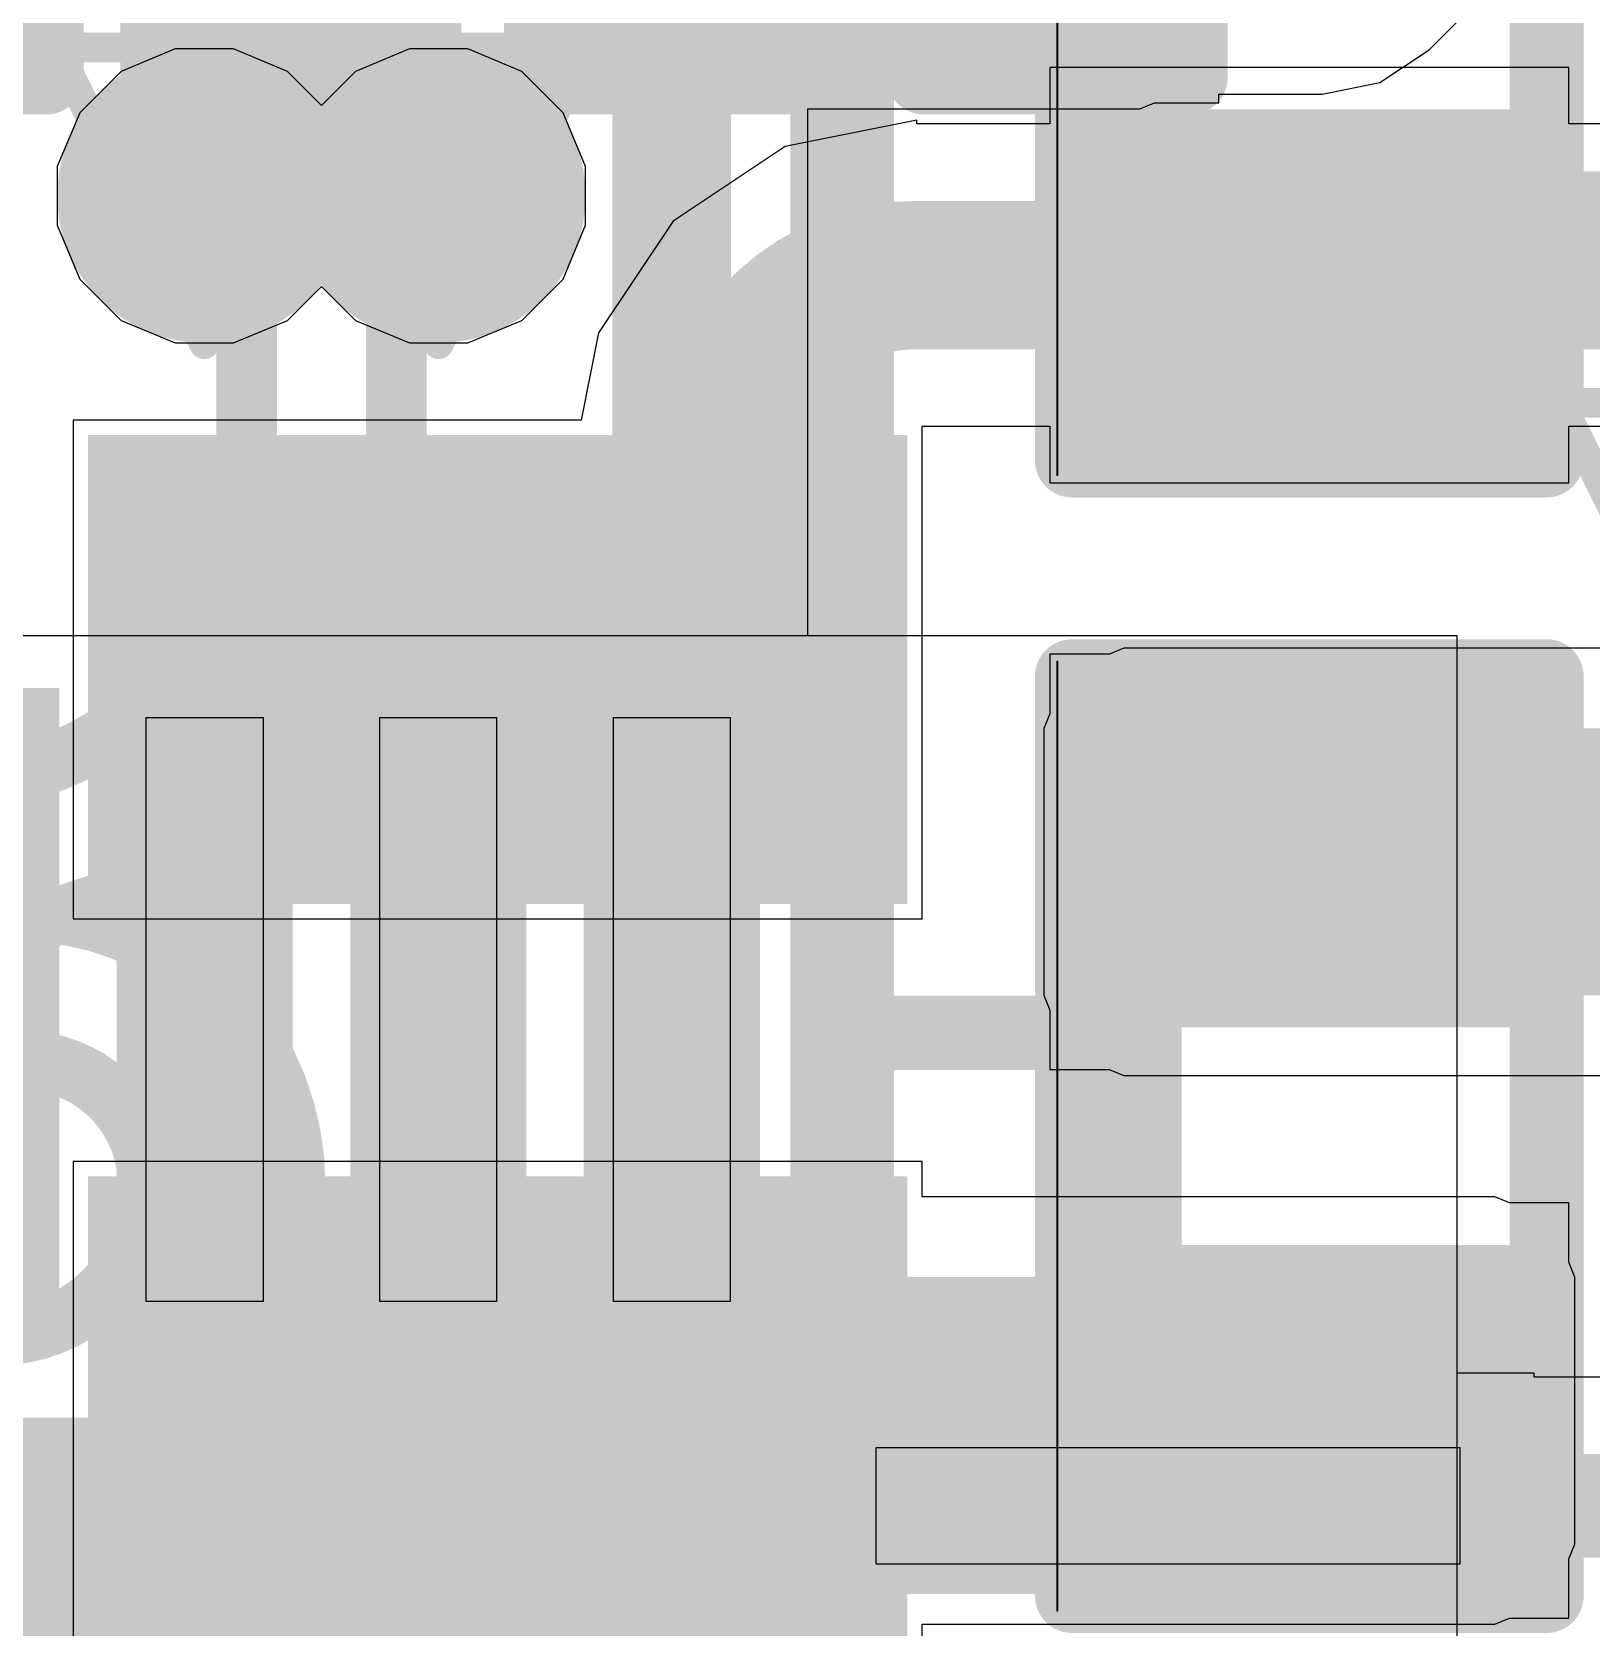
# Model space of a CAD drawing. Header units: inches. Extents: x -6 to 283, y -12 to 154.
# Drawn here: x 24.294 to 26.965, y -1.469 to 1.263 of the extents above; entities that cross this region are included whole.
import ezdxf

# ---------------------------------------------------------------- set-up
doc = ezdxf.new("R2010")
doc.units = ezdxf.units.IN
for name, color, linetype in [('Bottom Layer', 5, 'Continuous'), ('Bottom Overlay', 54, 'Continuous'), ('Bottom Paste', 16, 'Continuous'), ('Bottom Solder', 6, 'Continuous'), ('Drill Drawing', 1, 'Continuous'), ('GND-1', 16, 'Continuous'), ('GND-2', 90, 'Continuous'), ('GND-3', 216, 'Continuous'), ('GND-4', 54, 'Continuous'), ('PWR-1', 156, 'Continuous'), ('PWR-2', 130, 'Continuous'), ('Signal L1', 76, 'Continuous'), ('Signal L2', 6, 'Continuous'), ('Top Layer', 1, 'Continuous'), ('Top Overlay', 2, 'Continuous'), ('Top Paste', 8, 'Continuous'), ('Top Solder', 216, 'Continuous'), ('Via Holes', 16, 'Continuous')]:
    doc.layers.add(name, color=color, linetype=linetype)

# ---------------------------------------------------------------- blocks, each defined once
blk = doc.blocks.new('CAP_0201_2')
at = {"layer": 'Top Layer'}
for points in [[(-0.45, 0.15), (-0.15, 0.15), (-0.15, -0.15), (-0.45, -0.15)], [(0.15, 0.15), (0.45, 0.15), (0.45, -0.15), (0.15, -0.15)]]:
    blk.add_hatch(color=1, dxfattribs=at).paths.add_polyline_path(points)
at = {"layer": 'Top Paste'}
for points in [[(-0.45, 0.15), (-0.15, 0.15), (-0.15, -0.15), (-0.45, -0.15)], [(0.15, 0.15), (0.45, 0.15), (0.45, -0.15), (0.15, -0.15)]]:
    blk.add_hatch(color=8, dxfattribs=at).paths.add_polyline_path(points)
at = {"layer": 'Top Solder'}
for points in [[(-0.505, 0.205), (-0.095, 0.205), (-0.095, -0.205), (-0.505, -0.205)], [(0.095, 0.205), (0.505, 0.205), (0.505, -0.205), (0.095, -0.205)]]:
    blk.add_hatch(color=216, dxfattribs=at).paths.add_polyline_path(points)
at = {"layer": 'Top Overlay'}
for points in [[(-0.2032, 0.2286, 0.127, 0.127, 0), (-0.5334, 0.2286, 0.127, 0.127, 0)], [(-0.5334, -0.2286, 0.127, 0.127, 0), (-0.5334, 0.2286, 0.127, 0.127, 0)], [(0.5334, 0.2286, 0.127, 0.127, 0), (0.2032, 0.2286, 0.127, 0.127, 0)], [(0.5334, -0.2286, 0.127, 0.127, 0), (0.5334, 0.2286, 0.127, 0.127, 0)], [(-0.5334, -0.2286, 0.127, 0.127, 0), (-0.2032, -0.2286, 0.127, 0.127, 0)], [(0.2032, -0.2286, 0.127, 0.127, 0), (0.5334, -0.2286, 0.127, 0.127, 0)]]:
    blk.add_lwpolyline(points, format="xyseb", dxfattribs=at)
for points in [[(-0.5651, 0.2286, 0.0635, 0.0635, 1), (-0.5016, 0.2286, 0.0635, 0.0635, 1)], [(-0.5651, 0.2286, 0.0635, 0.0635, 1), (-0.5016, 0.2286, 0.0635, 0.0635, 1)], [(-0.2349, 0.2286, 0.0635, 0.0635, 1), (-0.1714, 0.2286, 0.0635, 0.0635, 1)], [(0.1715, 0.2286, 0.0635, 0.0635, 1), (0.235, 0.2286, 0.0635, 0.0635, 1)], [(0.5017, 0.2286, 0.0635, 0.0635, 1), (0.5652, 0.2286, 0.0635, 0.0635, 1)], [(0.5017, 0.2286, 0.0635, 0.0635, 1), (0.5652, 0.2286, 0.0635, 0.0635, 1)], [(-0.5651, -0.2286, 0.0635, 0.0635, 1), (-0.5016, -0.2286, 0.0635, 0.0635, 1)], [(-0.5651, -0.2286, 0.0635, 0.0635, 1), (-0.5016, -0.2286, 0.0635, 0.0635, 1)], [(-0.2349, -0.2286, 0.0635, 0.0635, 1), (-0.1714, -0.2286, 0.0635, 0.0635, 1)], [(0.1715, -0.2286, 0.0635, 0.0635, 1), (0.235, -0.2286, 0.0635, 0.0635, 1)], [(0.5017, -0.2286, 0.0635, 0.0635, 1), (0.5652, -0.2286, 0.0635, 0.0635, 1)], [(0.5017, -0.2286, 0.0635, 0.0635, 1), (0.5652, -0.2286, 0.0635, 0.0635, 1)]]:
    blk.add_lwpolyline(points, format="xyseb", close=True, dxfattribs=at)
blk = doc.blocks.new('ESOP_8_B_53')
at = {"layer": 'Bottom Layer'}
for points in [[(2.3085, 2.205), (3.5085, 2.205), (3.5085, 1.605), (2.3085, 1.605)], [(2.3085, 0.935), (3.5085, 0.935), (3.5085, 0.335), (2.3085, 0.335)]]:
    blk.add_hatch(color=5, dxfattribs=at).paths.add_polyline_path(points)
at = {"layer": 'Bottom Paste'}
for points in [[(2.3085, 2.205), (3.5085, 2.205), (3.5085, 1.605), (2.3085, 1.605)], [(2.3085, 0.935), (3.5085, 0.935), (3.5085, 0.335), (2.3085, 0.335)]]:
    blk.add_hatch(color=16, dxfattribs=at).paths.add_polyline_path(points)
at = {"layer": 'Bottom Solder'}
for points in [[(2.2069, 2.3066), (3.6101, 2.3066), (3.6101, 1.5034), (2.2069, 1.5034)], [(2.2069, 1.0366), (3.6101, 1.0366), (3.6101, 0.2334), (2.2069, 0.2334)]]:
    blk.add_hatch(color=6, dxfattribs=at).paths.add_polyline_path(points)
blk = doc.blocks.new('QFN_64_EP_7_5_7_5__55')
at = {"layer": 'Top Layer'}
for points in [[(-3.1, 3.3499), (-3.1, 4.3499), (-2.9, 4.3499), (-2.9, 3.3499)], [(-4.3499, 3.1), (-3.3499, 3.1), (-3.3499, 2.9), (-4.3499, 2.9)], [(-3.1, 3.1), (3.1, 3.1), (3.1, -3.1), (-3.1, -3.1)], [(-4.3499, 2.6999), (-3.3499, 2.6999), (-3.3499, 2.4999), (-4.3499, 2.4999)], [(-4.3499, 2.2999), (-3.3499, 2.2999), (-3.3499, 2.0999), (-4.3499, 2.0999)]]:
    blk.add_hatch(color=1, dxfattribs=at).paths.add_polyline_path(points)
at = {"layer": 'Top Solder'}
for points in [[(-3.1508, 3.2991), (-3.1508, 4.4007), (-2.8492, 4.4007), (-2.8492, 3.2991)], [(-4.4007, 3.1508), (-3.2991, 3.1508), (-3.2991, 2.8492), (-4.4007, 2.8492)], [(-3.1508, 3.1508), (3.1508, 3.1508), (3.1508, -3.1508), (-3.1508, -3.1508)], [(-4.4007, 2.7507), (-3.2991, 2.7507), (-3.2991, 2.4491), (-4.4007, 2.4491)], [(-4.4007, 2.3507), (-3.2991, 2.3507), (-3.2991, 2.0491), (-4.4007, 2.0491)], [(-4.4007, 1.9509), (-3.2991, 1.9509), (-3.2991, 1.6493), (-4.4007, 1.6493)]]:
    blk.add_hatch(color=216, dxfattribs=at).paths.add_polyline_path(points)
at = {"layer": 'Top Overlay'}
for points in [[(-3.302, 3.81, 0.127, 0.127, 0), (-3.81, 3.81, 0.127, 0.127, 0)], [(-3.81, 3.302, 0.127, 0.127, 0), (-3.81, 3.81, 0.127, 0.127, 0)], [(-4.4693, 3.0104, 0.127, 0.127, 0), (-4.5455, 3.0866, 0.127, 0.127, 0)], [(-4.5455, 2.9342, 0.127, 0.127, 0), (-4.5455, 3.0866, 0.127, 0.127, 0)], [(-4.5455, 2.9342, 0.127, 0.127, 0), (-4.4693, 3.0104, 0.127, 0.127, 0)]]:
    blk.add_lwpolyline(points, format="xyseb", dxfattribs=at)
for points in [[(-3.8418, 3.81, 0.0635, 0.0635, 1), (-3.7782, 3.81, 0.0635, 0.0635, 1)], [(-3.8418, 3.81, 0.0635, 0.0635, 1), (-3.7782, 3.81, 0.0635, 0.0635, 1)], [(-3.3338, 3.81, 0.0635, 0.0635, 1), (-3.2703, 3.81, 0.0635, 0.0635, 1)], [(-3.8418, 3.302, 0.0635, 0.0635, 1), (-3.7782, 3.302, 0.0635, 0.0635, 1)], [(-4.5773, 3.0866, 0.0635, 0.0635, 1), (-4.5138, 3.0866, 0.0635, 0.0635, 1)], [(-4.5773, 3.0866, 0.0635, 0.0635, 1), (-4.5138, 3.0866, 0.0635, 0.0635, 1)], [(-4.5011, 3.0104, 0.0635, 0.0635, 1), (-4.4376, 3.0104, 0.0635, 0.0635, 1)], [(-4.5011, 3.0104, 0.0635, 0.0635, 1), (-4.4376, 3.0104, 0.0635, 0.0635, 1)], [(-4.5773, 2.9342, 0.0635, 0.0635, 1), (-4.5138, 2.9342, 0.0635, 0.0635, 1)], [(-4.5773, 2.9342, 0.0635, 0.0635, 1), (-4.5138, 2.9342, 0.0635, 0.0635, 1)]]:
    blk.add_lwpolyline(points, format="xyseb", close=True, dxfattribs=at)
at = {"layer": 'Top Paste'}
for p, q in [((-3.1, 3.3499), (-3.1, 4.3499)), ((-3.1, 4.3499), (-2.9, 4.3499)), ((-2.9, 4.3499), (-2.9, 3.3499)), ((-2.9, 3.3499), (-3.1, 3.3499)), ((-4.3499, 2.9), (-4.3499, 3.1)), ((-4.3499, 3.1), (-3.3499, 3.1)), ((-3.3499, 3.1), (-3.3499, 2.9)), ((-3.3499, 2.9), (-4.3499, 2.9)), ((-4.3499, 2.4999), (-4.3499, 2.6999)), ((-4.3499, 2.6999), (-3.3499, 2.6999)), ((-3.3499, 2.6999), (-3.3499, 2.4999)), ((-3.3499, 2.4999), (-4.3499, 2.4999)), ((-4.3499, 2.0999), (-4.3499, 2.2999)), ((-4.3499, 2.2999), (-3.3499, 2.2999)), ((-3.3499, 2.2999), (-3.3499, 2.0999)), ((-3.3499, 2.0999), (-4.3499, 2.0999))]:
    blk.add_line(p, q, dxfattribs=at)
blk = doc.blocks.new('R___0402_B_150')
at = {"layer": 'Bottom Layer'}
for points in [[(-0.2413, 0.3175), (-0.2413, -0.3175), (-0.6985, -0.3175), (-0.6985, 0.3175)], [(0.6985, 0.3175), (0.6985, -0.3175), (0.2413, -0.3175), (0.2413, 0.3175)]]:
    blk.add_hatch(color=5, dxfattribs=at).paths.add_polyline_path(points)
at = {"layer": 'Bottom Paste'}
for points in [[(-0.2413, 0.3175), (-0.2413, -0.3175), (-0.6985, -0.3175), (-0.6985, 0.3175)], [(0.6985, 0.3175), (0.6985, -0.3175), (0.2413, -0.3175), (0.2413, 0.3175)]]:
    blk.add_hatch(color=16, dxfattribs=at).paths.add_polyline_path(points)
at = {"layer": 'Bottom Solder'}
for points in [[(-0.1863, 0.3725), (-0.1863, -0.3725), (-0.7535, -0.3725), (-0.7535, 0.3725)], [(0.7535, 0.3725), (0.7535, -0.3725), (0.1863, -0.3725), (0.1863, 0.3725)]]:
    blk.add_hatch(color=6, dxfattribs=at).paths.add_polyline_path(points)
at = {"layer": 'Bottom Overlay'}
for points in [[(-0.7874, 0.4064, 0.127, 0.127, 0), (-0.7874, -0.4064, 0.127, 0.127, 0)], [(-0.7874, 0.4064, 0.127, 0.127, 0), (0.7874, 0.4064, 0.127, 0.127, 0)], [(0.7874, 0.4064, 0.127, 0.127, 0), (0.7874, -0.4064, 0.127, 0.127, 0)], [(-0.8128, 0.4318, 0.00323, 0.00323, 0), (0.8128, 0.4318, 0.00323, 0.00323, 0)], [(-0.7874, -0.4064, 0.127, 0.127, 0), (0.7874, -0.4064, 0.127, 0.127, 0)]]:
    blk.add_lwpolyline(points, format="xyseb", dxfattribs=at)
for points in [[(-0.8191, 0.4064, 0.0635, 0.0635, 1), (-0.7556, 0.4064, 0.0635, 0.0635, 1)], [(-0.8191, 0.4064, 0.0635, 0.0635, 1), (-0.7556, 0.4064, 0.0635, 0.0635, 1)], [(0.7556, 0.4064, 0.0635, 0.0635, 1), (0.8191, 0.4064, 0.0635, 0.0635, 1)], [(0.7556, 0.4064, 0.0635, 0.0635, 1), (0.8191, 0.4064, 0.0635, 0.0635, 1)], [(-0.8136, 0.4318, 0.00161, 0.00161, 1), (-0.812, 0.4318, 0.00161, 0.00161, 1)], [(0.812, 0.4318, 0.00161, 0.00161, 1), (0.8136, 0.4318, 0.00161, 0.00161, 1)], [(-0.8191, -0.4064, 0.0635, 0.0635, 1), (-0.7556, -0.4064, 0.0635, 0.0635, 1)], [(-0.8191, -0.4064, 0.0635, 0.0635, 1), (-0.7556, -0.4064, 0.0635, 0.0635, 1)], [(0.7556, -0.4064, 0.0635, 0.0635, 1), (0.8191, -0.4064, 0.0635, 0.0635, 1)], [(0.7556, -0.4064, 0.0635, 0.0635, 1), (0.8191, -0.4064, 0.0635, 0.0635, 1)]]:
    blk.add_lwpolyline(points, format="xyseb", close=True, dxfattribs=at)
blk = doc.blocks.new('R___0402_B_172')
at = {"layer": 'Bottom Layer'}
for points in [[(-0.2413, 0.3175), (-0.2413, -0.3175), (-0.6985, -0.3175), (-0.6985, 0.3175)], [(0.6985, 0.3175), (0.6985, -0.3175), (0.2413, -0.3175), (0.2413, 0.3175)]]:
    blk.add_hatch(color=5, dxfattribs=at).paths.add_polyline_path(points)
at = {"layer": 'Bottom Paste'}
for points in [[(-0.2413, 0.3175), (-0.2413, -0.3175), (-0.6985, -0.3175), (-0.6985, 0.3175)], [(0.6985, 0.3175), (0.6985, -0.3175), (0.2413, -0.3175), (0.2413, 0.3175)]]:
    blk.add_hatch(color=16, dxfattribs=at).paths.add_polyline_path(points)
at = {"layer": 'Bottom Solder'}
for points in [[(-0.1863, 0.3725), (-0.1863, -0.3725), (-0.7535, -0.3725), (-0.7535, 0.3725)], [(0.7535, 0.3725), (0.7535, -0.3725), (0.1863, -0.3725), (0.1863, 0.3725)]]:
    blk.add_hatch(color=6, dxfattribs=at).paths.add_polyline_path(points)
at = {"layer": 'Bottom Overlay'}
for points in [[(0.7874, 0.4064, 0.127, 0.127, 0), (-0.7874, 0.4064, 0.127, 0.127, 0)], [(-0.7874, 0.4064, 0.127, 0.127, 0), (-0.7874, -0.4064, 0.127, 0.127, 0)], [(0.7874, 0.4064, 0.127, 0.127, 0), (0.7874, -0.4064, 0.127, 0.127, 0)], [(-0.8128, 0.4318, 0.00323, 0.00323, 0), (0.8128, 0.4318, 0.00323, 0.00323, 0)], [(-0.7874, -0.4064, 0.127, 0.127, 0), (0.7874, -0.4064, 0.127, 0.127, 0)]]:
    blk.add_lwpolyline(points, format="xyseb", dxfattribs=at)
for points in [[(-0.8191, 0.4064, 0.0635, 0.0635, 1), (-0.7556, 0.4064, 0.0635, 0.0635, 1)], [(-0.8191, 0.4064, 0.0635, 0.0635, 1), (-0.7556, 0.4064, 0.0635, 0.0635, 1)], [(0.7557, 0.4064, 0.0635, 0.0635, 1), (0.8192, 0.4064, 0.0635, 0.0635, 1)], [(0.7557, 0.4064, 0.0635, 0.0635, 1), (0.8192, 0.4064, 0.0635, 0.0635, 1)], [(-0.8136, 0.4318, 0.00161, 0.00161, 1), (-0.812, 0.4318, 0.00161, 0.00161, 1)], [(0.812, 0.4318, 0.00161, 0.00161, 1), (0.8136, 0.4318, 0.00161, 0.00161, 1)], [(-0.8191, -0.4064, 0.0635, 0.0635, 1), (-0.7556, -0.4064, 0.0635, 0.0635, 1)], [(-0.8191, -0.4064, 0.0635, 0.0635, 1), (-0.7556, -0.4064, 0.0635, 0.0635, 1)], [(0.7557, -0.4064, 0.0635, 0.0635, 1), (0.8192, -0.4064, 0.0635, 0.0635, 1)], [(0.7557, -0.4064, 0.0635, 0.0635, 1), (0.8192, -0.4064, 0.0635, 0.0635, 1)]]:
    blk.add_lwpolyline(points, format="xyseb", close=True, dxfattribs=at)
blk = doc.blocks.new('CAP_0201_221')
at = {"layer": 'Top Layer'}
for points in [[(-0.45, 0.15), (-0.15, 0.15), (-0.15, -0.15), (-0.45, -0.15)], [(0.15, 0.15), (0.45, 0.15), (0.45, -0.15), (0.15, -0.15)]]:
    blk.add_hatch(color=1, dxfattribs=at).paths.add_polyline_path(points)
at = {"layer": 'Top Paste'}
for points in [[(-0.45, 0.15), (-0.15, 0.15), (-0.15, -0.15), (-0.45, -0.15)], [(0.15, 0.15), (0.45, 0.15), (0.45, -0.15), (0.15, -0.15)]]:
    blk.add_hatch(color=8, dxfattribs=at).paths.add_polyline_path(points)
at = {"layer": 'Top Solder'}
for points in [[(-0.505, 0.205), (-0.095, 0.205), (-0.095, -0.205), (-0.505, -0.205)], [(0.095, 0.205), (0.505, 0.205), (0.505, -0.205), (0.095, -0.205)]]:
    blk.add_hatch(color=216, dxfattribs=at).paths.add_polyline_path(points)
at = {"layer": 'Top Overlay'}
for points in [[(-0.2032, 0.2286, 0.127, 0.127, 0), (-0.5334, 0.2286, 0.127, 0.127, 0)], [(-0.5334, -0.2286, 0.127, 0.127, 0), (-0.5334, 0.2286, 0.127, 0.127, 0)], [(0.5334, 0.2286, 0.127, 0.127, 0), (0.2032, 0.2286, 0.127, 0.127, 0)], [(0.5334, -0.2286, 0.127, 0.127, 0), (0.5334, 0.2286, 0.127, 0.127, 0)], [(-0.2032, -0.2286, 0.127, 0.127, 0), (-0.5334, -0.2286, 0.127, 0.127, 0)], [(0.5334, -0.2286, 0.127, 0.127, 0), (0.2032, -0.2286, 0.127, 0.127, 0)]]:
    blk.add_lwpolyline(points, format="xyseb", dxfattribs=at)
for points in [[(-0.5651, 0.2286, 0.0635, 0.0635, 1), (-0.5016, 0.2286, 0.0635, 0.0635, 1)], [(-0.5651, 0.2286, 0.0635, 0.0635, 1), (-0.5016, 0.2286, 0.0635, 0.0635, 1)], [(-0.2349, 0.2286, 0.0635, 0.0635, 1), (-0.1714, 0.2286, 0.0635, 0.0635, 1)], [(0.1715, 0.2286, 0.0635, 0.0635, 1), (0.235, 0.2286, 0.0635, 0.0635, 1)], [(0.5017, 0.2286, 0.0635, 0.0635, 1), (0.5652, 0.2286, 0.0635, 0.0635, 1)], [(0.5017, 0.2286, 0.0635, 0.0635, 1), (0.5652, 0.2286, 0.0635, 0.0635, 1)], [(-0.5651, -0.2286, 0.0635, 0.0635, 1), (-0.5016, -0.2286, 0.0635, 0.0635, 1)], [(-0.5651, -0.2286, 0.0635, 0.0635, 1), (-0.5016, -0.2286, 0.0635, 0.0635, 1)], [(-0.2349, -0.2286, 0.0635, 0.0635, 1), (-0.1714, -0.2286, 0.0635, 0.0635, 1)], [(0.1715, -0.2286, 0.0635, 0.0635, 1), (0.235, -0.2286, 0.0635, 0.0635, 1)], [(0.5017, -0.2286, 0.0635, 0.0635, 1), (0.5652, -0.2286, 0.0635, 0.0635, 1)], [(0.5017, -0.2286, 0.0635, 0.0635, 1), (0.5652, -0.2286, 0.0635, 0.0635, 1)]]:
    blk.add_lwpolyline(points, format="xyseb", close=True, dxfattribs=at)
blk = doc.blocks.new('CAP_0201_225')
at = {"layer": 'Top Layer'}
for points in [[(-0.45, 0.15), (-0.15, 0.15), (-0.15, -0.15), (-0.45, -0.15)], [(0.15, 0.15), (0.45, 0.15), (0.45, -0.15), (0.15, -0.15)]]:
    blk.add_hatch(color=1, dxfattribs=at).paths.add_polyline_path(points)
at = {"layer": 'Top Paste'}
for points in [[(-0.45, 0.15), (-0.15, 0.15), (-0.15, -0.15), (-0.45, -0.15)], [(0.15, 0.15), (0.45, 0.15), (0.45, -0.15), (0.15, -0.15)]]:
    blk.add_hatch(color=8, dxfattribs=at).paths.add_polyline_path(points)
at = {"layer": 'Top Solder'}
for points in [[(-0.505, 0.205), (-0.095, 0.205), (-0.095, -0.205), (-0.505, -0.205)], [(0.095, 0.205), (0.505, 0.205), (0.505, -0.205), (0.095, -0.205)]]:
    blk.add_hatch(color=216, dxfattribs=at).paths.add_polyline_path(points)
at = {"layer": 'Top Overlay'}
for points in [[(-0.5334, -0.2286, 0.127, 0.127, 0), (-0.5334, 0.2286, 0.127, 0.127, 0)], [(-0.2032, 0.2286, 0.127, 0.127, 0), (-0.5334, 0.2286, 0.127, 0.127, 0)], [(0.5334, 0.2286, 0.127, 0.127, 0), (0.2032, 0.2286, 0.127, 0.127, 0)], [(0.5334, -0.2286, 0.127, 0.127, 0), (0.5334, 0.2286, 0.127, 0.127, 0)], [(-0.2032, -0.2286, 0.127, 0.127, 0), (-0.5334, -0.2286, 0.127, 0.127, 0)], [(0.5334, -0.2286, 0.127, 0.127, 0), (0.2032, -0.2286, 0.127, 0.127, 0)]]:
    blk.add_lwpolyline(points, format="xyseb", dxfattribs=at)
for points in [[(-0.5651, 0.2286, 0.0635, 0.0635, 1), (-0.5016, 0.2286, 0.0635, 0.0635, 1)], [(-0.5651, 0.2286, 0.0635, 0.0635, 1), (-0.5016, 0.2286, 0.0635, 0.0635, 1)], [(-0.2349, 0.2286, 0.0635, 0.0635, 1), (-0.1714, 0.2286, 0.0635, 0.0635, 1)], [(0.1714, 0.2286, 0.0635, 0.0635, 1), (0.2349, 0.2286, 0.0635, 0.0635, 1)], [(0.5016, 0.2286, 0.0635, 0.0635, 1), (0.5651, 0.2286, 0.0635, 0.0635, 1)], [(0.5016, 0.2286, 0.0635, 0.0635, 1), (0.5651, 0.2286, 0.0635, 0.0635, 1)], [(-0.5651, -0.2286, 0.0635, 0.0635, 1), (-0.5016, -0.2286, 0.0635, 0.0635, 1)], [(-0.5651, -0.2286, 0.0635, 0.0635, 1), (-0.5016, -0.2286, 0.0635, 0.0635, 1)], [(-0.2349, -0.2286, 0.0635, 0.0635, 1), (-0.1714, -0.2286, 0.0635, 0.0635, 1)], [(0.1714, -0.2286, 0.0635, 0.0635, 1), (0.2349, -0.2286, 0.0635, 0.0635, 1)], [(0.5016, -0.2286, 0.0635, 0.0635, 1), (0.5651, -0.2286, 0.0635, 0.0635, 1)], [(0.5016, -0.2286, 0.0635, 0.0635, 1), (0.5651, -0.2286, 0.0635, 0.0635, 1)]]:
    blk.add_lwpolyline(points, format="xyseb", close=True, dxfattribs=at)
blk = doc.blocks.new('CAP_0201_235')
at = {"layer": 'Top Layer'}
for points in [[(-0.45, 0.15), (-0.15, 0.15), (-0.15, -0.15), (-0.45, -0.15)], [(0.15, 0.15), (0.45, 0.15), (0.45, -0.15), (0.15, -0.15)]]:
    blk.add_hatch(color=1, dxfattribs=at).paths.add_polyline_path(points)
at = {"layer": 'Top Paste'}
for points in [[(-0.45, 0.15), (-0.15, 0.15), (-0.15, -0.15), (-0.45, -0.15)], [(0.15, 0.15), (0.45, 0.15), (0.45, -0.15), (0.15, -0.15)]]:
    blk.add_hatch(color=8, dxfattribs=at).paths.add_polyline_path(points)
at = {"layer": 'Top Solder'}
for points in [[(-0.505, 0.205), (-0.095, 0.205), (-0.095, -0.205), (-0.505, -0.205)], [(0.095, 0.205), (0.505, 0.205), (0.505, -0.205), (0.095, -0.205)]]:
    blk.add_hatch(color=216, dxfattribs=at).paths.add_polyline_path(points)
at = {"layer": 'Top Overlay'}
for points in [[(-0.5334, -0.2286, 0.127, 0.127, 0), (-0.5334, 0.2286, 0.127, 0.127, 0)], [(-0.2032, 0.2286, 0.127, 0.127, 0), (-0.5334, 0.2286, 0.127, 0.127, 0)], [(0.5334, 0.2286, 0.127, 0.127, 0), (0.2032, 0.2286, 0.127, 0.127, 0)], [(0.5334, -0.2286, 0.127, 0.127, 0), (0.5334, 0.2286, 0.127, 0.127, 0)], [(-0.2032, -0.2286, 0.127, 0.127, 0), (-0.5334, -0.2286, 0.127, 0.127, 0)], [(0.5334, -0.2286, 0.127, 0.127, 0), (0.2032, -0.2286, 0.127, 0.127, 0)]]:
    blk.add_lwpolyline(points, format="xyseb", dxfattribs=at)
for points in [[(-0.5651, 0.2286, 0.0635, 0.0635, 1), (-0.5016, 0.2286, 0.0635, 0.0635, 1)], [(-0.5651, 0.2286, 0.0635, 0.0635, 1), (-0.5016, 0.2286, 0.0635, 0.0635, 1)], [(-0.2349, 0.2286, 0.0635, 0.0635, 1), (-0.1714, 0.2286, 0.0635, 0.0635, 1)], [(0.1714, 0.2286, 0.0635, 0.0635, 1), (0.2349, 0.2286, 0.0635, 0.0635, 1)], [(0.5016, 0.2286, 0.0635, 0.0635, 1), (0.5651, 0.2286, 0.0635, 0.0635, 1)], [(0.5016, 0.2286, 0.0635, 0.0635, 1), (0.5651, 0.2286, 0.0635, 0.0635, 1)], [(-0.5651, -0.2286, 0.0635, 0.0635, 1), (-0.5016, -0.2286, 0.0635, 0.0635, 1)], [(-0.5651, -0.2286, 0.0635, 0.0635, 1), (-0.5016, -0.2286, 0.0635, 0.0635, 1)], [(-0.2349, -0.2286, 0.0635, 0.0635, 1), (-0.1714, -0.2286, 0.0635, 0.0635, 1)], [(0.1714, -0.2286, 0.0635, 0.0635, 1), (0.2349, -0.2286, 0.0635, 0.0635, 1)], [(0.5016, -0.2286, 0.0635, 0.0635, 1), (0.5651, -0.2286, 0.0635, 0.0635, 1)], [(0.5016, -0.2286, 0.0635, 0.0635, 1), (0.5651, -0.2286, 0.0635, 0.0635, 1)]]:
    blk.add_lwpolyline(points, format="xyseb", close=True, dxfattribs=at)

msp = doc.modelspace()

# ---------------------------------------------------------------- hatches: boundary and pattern name
at = {"layer": 'Bottom Layer'}
h = msp.add_hatch(color=5, dxfattribs=at)
edge = h.paths.add_edge_path()
edge.add_arc((24.5892, 0.9817), 0.15, 0, 360)
h = msp.add_hatch(color=5, dxfattribs=at)
edge = h.paths.add_edge_path()
edge.add_arc((24.9908, 0.9817), 0.15, 0, 360)
for points in [[(26.1646, -0.3872), (27.8663, -0.3872), (27.8663, 0.0697), (26.1646, 0.0697)], [(25.0917, -1.327), (26.7996, -1.327), (26.7996, -0.8698), (25.0917, -0.8698)]]:
    msp.add_hatch(color=5, dxfattribs=at).paths.add_polyline_path(points)
at = {"layer": 'Bottom Solder'}
h = msp.add_hatch(color=6, dxfattribs=at)
edge = h.paths.add_edge_path()
edge.add_arc((24.5892, 0.9817), 0.2516, 0, 360)
h = msp.add_hatch(color=6, dxfattribs=at)
edge = h.paths.add_edge_path()
edge.add_arc((24.9908, 0.9817), 0.2516, 0, 360)
at = {"layer": 'GND-1'}
h = msp.add_hatch(color=16, dxfattribs=at)
edge = h.paths.add_edge_path()
edge.add_arc((24.5892, 0.9817), 0.15, 0, 360)
h = msp.add_hatch(color=16, dxfattribs=at)
edge = h.paths.add_edge_path()
edge.add_arc((24.9908, 0.9817), 0.15, 0, 360)
at = {"layer": 'GND-2'}
h = msp.add_hatch(color=90, dxfattribs=at)
edge = h.paths.add_edge_path()
edge.add_arc((24.5892, 0.9817), 0.15, 0, 360)
h = msp.add_hatch(color=90, dxfattribs=at)
edge = h.paths.add_edge_path()
edge.add_arc((24.9908, 0.9817), 0.15, 0, 360)
at = {"layer": 'GND-3'}
h = msp.add_hatch(color=216, dxfattribs=at)
edge = h.paths.add_edge_path()
edge.add_arc((24.5892, 0.9817), 0.15, 0, 360)
h = msp.add_hatch(color=216, dxfattribs=at)
edge = h.paths.add_edge_path()
edge.add_arc((24.9908, 0.9817), 0.15, 0, 360)
at = {"layer": 'GND-4'}
h = msp.add_hatch(color=54, dxfattribs=at)
edge = h.paths.add_edge_path()
edge.add_arc((24.5892, 0.9817), 0.15, 0, 360)
h = msp.add_hatch(color=54, dxfattribs=at)
edge = h.paths.add_edge_path()
edge.add_arc((24.9908, 0.9817), 0.15, 0, 360)
at = {"layer": 'PWR-1'}
h = msp.add_hatch(color=156, dxfattribs=at)
edge = h.paths.add_edge_path()
edge.add_arc((24.5892, 0.9817), 0.15, 0, 360)
h = msp.add_hatch(color=156, dxfattribs=at)
edge = h.paths.add_edge_path()
edge.add_arc((24.9908, 0.9817), 0.15, 0, 360)
at = {"layer": 'PWR-2'}
h = msp.add_hatch(color=130, dxfattribs=at)
edge = h.paths.add_edge_path()
edge.add_arc((24.5892, 0.9817), 0.15, 0, 360)
h = msp.add_hatch(color=130, dxfattribs=at)
edge = h.paths.add_edge_path()
edge.add_arc((24.9908, 0.9817), 0.15, 0, 360)
at = {"layer": 'Signal L1'}
h = msp.add_hatch(color=76, dxfattribs=at)
edge = h.paths.add_edge_path()
edge.add_arc((24.5892, 0.9817), 0.15, 0, 360)
h = msp.add_hatch(color=76, dxfattribs=at)
edge = h.paths.add_edge_path()
edge.add_arc((24.9908, 0.9817), 0.15, 0, 360)
at = {"layer": 'Signal L2'}
h = msp.add_hatch(color=6, dxfattribs=at)
edge = h.paths.add_edge_path()
edge.add_arc((24.5892, 0.9817), 0.15, 0, 360)
h = msp.add_hatch(color=6, dxfattribs=at)
edge = h.paths.add_edge_path()
edge.add_arc((24.9908, 0.9817), 0.15, 0, 360)
at = {"layer": 'Top Layer'}
h = msp.add_hatch(color=1, dxfattribs=at)
edge = h.paths.add_edge_path()
edge.add_arc((24.5892, 0.9817), 0.15, 0, 360)
h = msp.add_hatch(color=1, dxfattribs=at)
edge = h.paths.add_edge_path()
edge.add_arc((24.9908, 0.9817), 0.15, 0, 360)
for points in [[(24.7121, -0.9117), (24.7121, 0.0883), (24.49, 0.0883), (24.49, -0.9117)], [(24.868, 0.0883), (24.868, -0.9117), (25.0901, -0.9117), (25.0901, 0.0883)]]:
    msp.add_hatch(color=1, dxfattribs=at).paths.add_polyline_path(points)
at = {"layer": 'Top Solder'}
h = msp.add_hatch(color=216, dxfattribs=at)
edge = h.paths.add_edge_path()
edge.add_arc((24.5892, 0.9817), 0.2516, 0, 360)
h = msp.add_hatch(color=216, dxfattribs=at)
edge = h.paths.add_edge_path()
edge.add_arc((24.9908, 0.9817), 0.2516, 0, 360)
at = {"layer": 'Via Holes'}
h = msp.add_hatch(color=7, dxfattribs=at)
edge = h.paths.add_edge_path()
edge.add_arc((24.5892, 0.9817), 0.075, 0, 360)
h = msp.add_hatch(color=7, dxfattribs=at)
edge = h.paths.add_edge_path()
edge.add_arc((24.9908, 0.9817), 0.075, 0, 360)

# ---------------------------------------------------------------- linework, layer by layer
at = {"layer": 'Bottom Layer'}
for p, q in [((24.5392, 1.2333), (24.4467, 1.195)), ((24.6393, 1.2333), (24.5392, 1.2333)), ((24.7317, 1.195), (24.6393, 1.2333)), ((24.9408, 1.2333), (24.8483, 1.195)), ((25.0409, 1.2333), (24.9408, 1.2333)), ((25.1333, 1.195), (25.0409, 1.2333)), ((24.4467, 1.195), (24.3759, 1.1242)), ((24.79, 1.1367), (24.7317, 1.195)), ((24.8483, 1.195), (24.79, 1.1367)), ((25.2041, 1.1242), (25.1333, 1.195)), ((26.9266, 1.2018), (26.0376, 1.2018)), ((26.0376, 1.2018), (26.0376, 1.1052)), ((26.9266, 1.1052), (26.9266, 1.2018)), ((24.3759, 1.1242), (24.3376, 1.0318)), ((25.2424, 1.0318), (25.2041, 1.1242)), ((25.81, 1.1115), (25.5842, 1.0666)), ((25.81, 1.1052), (25.81, 1.1115)), ((26.0376, 1.1052), (25.81, 1.1052)), ((27.1043, 1.1052), (26.9266, 1.1052)), ((25.5842, 1.0666), (25.3927, 0.9387)), ((24.3376, 1.0318), (24.3376, 0.9317)), ((25.2424, 0.9317), (25.2424, 1.0318)), ((24.3376, 0.9317), (24.3759, 0.8392)), ((25.2041, 0.8392), (25.2424, 0.9317)), ((25.3927, 0.9387), (25.2648, 0.7472)), ((24.3759, 0.8392), (24.4467, 0.7684)), ((24.7317, 0.7684), (24.79, 0.8267)), ((24.79, 0.8267), (24.8483, 0.7684)), ((25.1333, 0.7684), (25.2041, 0.8392)), ((24.4467, 0.7684), (24.5392, 0.7301)), ((24.6393, 0.7301), (24.7317, 0.7684)), ((24.8483, 0.7684), (24.9408, 0.7301)), ((25.0409, 0.7301), (25.1333, 0.7684)), ((25.2648, 0.7472), (25.235, 0.5978)), ((24.5392, 0.7301), (24.6393, 0.7301)), ((24.9408, 0.7301), (25.0409, 0.7301)), ((25.235, 0.5978), (24.3647, 0.5978)), ((24.3647, 0.5978), (24.3647, -0.2562)), ((25.8187, -0.2562), (25.8187, 0.5872)), ((25.8187, 0.5872), (26.0376, 0.5872)), ((26.0376, 0.5872), (26.0376, 0.4906)), ((26.9266, 0.4906), (26.9266, 0.5872)), ((26.9266, 0.5872), (27.1043, 0.5872)), ((26.0376, 0.4906), (26.9266, 0.4906)), ((26.1399, 0.197), (26.0376, 0.197)), ((26.0376, 0.197), (26.0376, 0.095)), ((26.1646, 0.2072), (26.1399, 0.197)), ((27.8663, 0.2072), (26.1646, 0.2072)), ((26.0376, 0.095), (26.0271, 0.0697)), ((26.0271, 0.0697), (26.0271, -0.3872)), ((24.3647, -0.2562), (25.8187, -0.2562)), ((26.0271, -0.3872), (26.0376, -0.4125)), ((26.0376, -0.4125), (26.0376, -0.5142)), ((26.0376, -0.5142), (26.1393, -0.5142)), ((26.1393, -0.5142), (26.1646, -0.5247)), ((26.1646, -0.5247), (27.8663, -0.5247)), ((25.8187, -0.6722), (24.3647, -0.6722)), ((24.3647, -0.6722), (24.3647, -1.5262)), ((25.8187, -0.7324), (25.8187, -0.6722)), ((26.7996, -0.7324), (25.8187, -0.7324)), ((26.8249, -0.7428), (26.7996, -0.7324)), ((26.9266, -0.7428), (26.8249, -0.7428)), ((26.9266, -0.8446), (26.9266, -0.7428)), ((26.9371, -0.8698), (26.9266, -0.8446)), ((26.9371, -1.327), (26.9371, -0.8698)), ((26.9266, -1.3523), (26.9371, -1.327)), ((26.9266, -1.454), (26.9266, -1.3523)), ((25.8187, -1.5262), (25.8187, -1.4645)), ((25.8187, -1.4645), (26.7996, -1.4645)), ((26.7996, -1.4645), (26.8249, -1.454)), ((26.8249, -1.454), (26.9266, -1.454))]:
    msp.add_line(p, q, dxfattribs=at)
for points in [[(25.4852, 0.5213, 0.254, 0.254, -0.414214), (25.81, 0.8462, 0.254, 0.254, 0)], [(25.81, 0.8462, 0.254, 0.254, 0), (26.4821, 0.8462, 0.254, 0.254, 0)], [(26.4821, 0.8462, 0.254, 0.254, 0), (27.5488, 0.8462, 0.254, 0.254, 0)], [(25.4852, 0.333, 0.254, 0.254, 0), (25.4852, 0.5213, 0.254, 0.254, 0)]]:
    msp.add_lwpolyline(points, format="xyseb", dxfattribs=at)
for points in [[(25.7465, 0.8462, 0.127, 0.127, 1), (25.8735, 0.8462, 0.127, 0.127, 1)], [(25.7465, 0.8462, 0.127, 0.127, 1), (25.8735, 0.8462, 0.127, 0.127, 1)], [(26.4186, 0.8462, 0.127, 0.127, 1), (26.5456, 0.8462, 0.127, 0.127, 1)], [(26.4186, 0.8462, 0.127, 0.127, 1), (26.5456, 0.8462, 0.127, 0.127, 1)], [(25.4217, 0.5213, 0.127, 0.127, 1), (25.5487, 0.5213, 0.127, 0.127, 1)], [(25.4217, 0.5213, 0.127, 0.127, 1), (25.5487, 0.5213, 0.127, 0.127, 1)], [(25.4217, 0.333, 0.127, 0.127, 1), (25.5487, 0.333, 0.127, 0.127, 1)]]:
    msp.add_lwpolyline(points, format="xyseb", close=True, dxfattribs=at)
at = {"layer": 'Drill Drawing'}
for points in [[(24.3352, 1.2357, 0.0508, 0.0508, 0), (24.8432, 1.2357, 0.0508, 0.0508, 0)], [(24.3352, 1.2357, 0.0508, 0.0508, 0), (24.5892, 0.7277, 0.0508, 0.0508, 0)], [(24.5892, 0.7277, 0.0508, 0.0508, 0), (24.8432, 1.2357, 0.0508, 0.0508, 0)], [(24.7368, 1.2357, 0.0508, 0.0508, 0), (25.2448, 1.2357, 0.0508, 0.0508, 0)], [(24.7368, 1.2357, 0.0508, 0.0508, 0), (24.9908, 0.7277, 0.0508, 0.0508, 0)], [(24.9908, 0.7277, 0.0508, 0.0508, 0), (25.2448, 1.2357, 0.0508, 0.0508, 0)], [(26.9135, 0.9986, 0.0508, 0.0508, 0), (27.4215, 0.9986, 0.0508, 0.0508, 0)], [(26.9135, 0.9986, 0.0508, 0.0508, 0), (27.1675, 0.4906, 0.0508, 0.0508, 0)], [(26.9121, 0.6272, 0.0508, 0.0508, 0), (27.4201, 0.6272, 0.0508, 0.0508, 0)], [(26.9121, 0.6272, 0.0508, 0.0508, 0), (27.1661, 0.1192, 0.0508, 0.0508, 0)]]:
    msp.add_lwpolyline(points, format="xyseb", dxfattribs=at)
for points in [[(24.3225, 1.2357, 0.0254, 0.0254, 1), (24.3479, 1.2357, 0.0254, 0.0254, 1)], [(24.3225, 1.2357, 0.0254, 0.0254, 1), (24.3479, 1.2357, 0.0254, 0.0254, 1)], [(24.7241, 1.2357, 0.0254, 0.0254, 1), (24.7495, 1.2357, 0.0254, 0.0254, 1)], [(24.7241, 1.2357, 0.0254, 0.0254, 1), (24.7495, 1.2357, 0.0254, 0.0254, 1)], [(24.8305, 1.2357, 0.0254, 0.0254, 1), (24.8559, 1.2357, 0.0254, 0.0254, 1)], [(24.8305, 1.2357, 0.0254, 0.0254, 1), (24.8559, 1.2357, 0.0254, 0.0254, 1)], [(25.2321, 1.2357, 0.0254, 0.0254, 1), (25.2575, 1.2357, 0.0254, 0.0254, 1)], [(25.2321, 1.2357, 0.0254, 0.0254, 1), (25.2575, 1.2357, 0.0254, 0.0254, 1)], [(26.9008, 0.9986, 0.0254, 0.0254, 1), (26.9262, 0.9986, 0.0254, 0.0254, 1)], [(26.9008, 0.9986, 0.0254, 0.0254, 1), (26.9262, 0.9986, 0.0254, 0.0254, 1)], [(24.5765, 0.7277, 0.0254, 0.0254, 1), (24.6019, 0.7277, 0.0254, 0.0254, 1)], [(24.5765, 0.7277, 0.0254, 0.0254, 1), (24.6019, 0.7277, 0.0254, 0.0254, 1)], [(24.9781, 0.7277, 0.0254, 0.0254, 1), (25.0035, 0.7277, 0.0254, 0.0254, 1)], [(24.9781, 0.7277, 0.0254, 0.0254, 1), (25.0035, 0.7277, 0.0254, 0.0254, 1)], [(26.8994, 0.6272, 0.0254, 0.0254, 1), (26.9248, 0.6272, 0.0254, 0.0254, 1)], [(26.8994, 0.6272, 0.0254, 0.0254, 1), (26.9248, 0.6272, 0.0254, 0.0254, 1)]]:
    msp.add_lwpolyline(points, format="xyseb", close=True, dxfattribs=at)
at = {"layer": 'GND-1'}
for p, q in [((24.5392, 1.2333), (24.4467, 1.195)), ((24.6393, 1.2333), (24.5392, 1.2333)), ((24.7317, 1.195), (24.6393, 1.2333)), ((24.9408, 1.2333), (24.8483, 1.195)), ((25.0409, 1.2333), (24.9408, 1.2333)), ((25.1333, 1.195), (25.0409, 1.2333)), ((24.4467, 1.195), (24.3759, 1.1242)), ((24.79, 1.1367), (24.7317, 1.195)), ((24.8483, 1.195), (24.79, 1.1367)), ((25.2041, 1.1242), (25.1333, 1.195)), ((24.3759, 1.1242), (24.3376, 1.0318)), ((25.2424, 1.0318), (25.2041, 1.1242)), ((24.3376, 1.0318), (24.3376, 0.9317)), ((25.2424, 0.9317), (25.2424, 1.0318)), ((24.3376, 0.9317), (24.3759, 0.8392)), ((25.2041, 0.8392), (25.2424, 0.9317)), ((24.3759, 0.8392), (24.4467, 0.7684)), ((24.7317, 0.7684), (24.79, 0.8267)), ((24.79, 0.8267), (24.8483, 0.7684)), ((25.1333, 0.7684), (25.2041, 0.8392)), ((24.4467, 0.7684), (24.5392, 0.7301)), ((24.6393, 0.7301), (24.7317, 0.7684)), ((24.8483, 0.7684), (24.9408, 0.7301)), ((25.0409, 0.7301), (25.1333, 0.7684)), ((24.5392, 0.7301), (24.6393, 0.7301)), ((24.9408, 0.7301), (25.0409, 0.7301))]:
    msp.add_line(p, q, dxfattribs=at)
at = {"layer": 'GND-2'}
for p, q in [((24.5392, 1.2333), (24.4467, 1.195)), ((24.6393, 1.2333), (24.5392, 1.2333)), ((24.7317, 1.195), (24.6393, 1.2333)), ((24.9408, 1.2333), (24.8483, 1.195)), ((25.0409, 1.2333), (24.9408, 1.2333)), ((25.1333, 1.195), (25.0409, 1.2333)), ((24.4467, 1.195), (24.3759, 1.1242)), ((24.79, 1.1367), (24.7317, 1.195)), ((24.8483, 1.195), (24.79, 1.1367)), ((25.2041, 1.1242), (25.1333, 1.195)), ((24.3759, 1.1242), (24.3376, 1.0318)), ((25.2424, 1.0318), (25.2041, 1.1242)), ((24.3376, 1.0318), (24.3376, 0.9317)), ((25.2424, 0.9317), (25.2424, 1.0318)), ((24.3376, 0.9317), (24.3759, 0.8392)), ((25.2041, 0.8392), (25.2424, 0.9317)), ((24.3759, 0.8392), (24.4467, 0.7684)), ((24.7317, 0.7684), (24.79, 0.8267)), ((24.79, 0.8267), (24.8483, 0.7684)), ((25.1333, 0.7684), (25.2041, 0.8392)), ((24.4467, 0.7684), (24.5392, 0.7301)), ((24.6393, 0.7301), (24.7317, 0.7684)), ((24.8483, 0.7684), (24.9408, 0.7301)), ((25.0409, 0.7301), (25.1333, 0.7684)), ((24.5392, 0.7301), (24.6393, 0.7301)), ((24.9408, 0.7301), (25.0409, 0.7301))]:
    msp.add_line(p, q, dxfattribs=at)
at = {"layer": 'GND-3'}
for p, q in [((24.5392, 1.2333), (24.4467, 1.195)), ((24.6393, 1.2333), (24.5392, 1.2333)), ((24.7317, 1.195), (24.6393, 1.2333)), ((24.9408, 1.2333), (24.8483, 1.195)), ((25.0409, 1.2333), (24.9408, 1.2333)), ((25.1333, 1.195), (25.0409, 1.2333)), ((24.4467, 1.195), (24.3759, 1.1242)), ((24.79, 1.1367), (24.7317, 1.195)), ((24.8483, 1.195), (24.79, 1.1367)), ((25.2041, 1.1242), (25.1333, 1.195)), ((24.3759, 1.1242), (24.3376, 1.0318)), ((25.2424, 1.0318), (25.2041, 1.1242)), ((24.3376, 1.0318), (24.3376, 0.9317)), ((25.2424, 0.9317), (25.2424, 1.0318)), ((24.3376, 0.9317), (24.3759, 0.8392)), ((25.2041, 0.8392), (25.2424, 0.9317)), ((24.3759, 0.8392), (24.4467, 0.7684)), ((24.7317, 0.7684), (24.79, 0.8267)), ((24.79, 0.8267), (24.8483, 0.7684)), ((25.1333, 0.7684), (25.2041, 0.8392)), ((24.4467, 0.7684), (24.5392, 0.7301)), ((24.6393, 0.7301), (24.7317, 0.7684)), ((24.8483, 0.7684), (24.9408, 0.7301)), ((25.0409, 0.7301), (25.1333, 0.7684)), ((24.5392, 0.7301), (24.6393, 0.7301)), ((24.9408, 0.7301), (25.0409, 0.7301))]:
    msp.add_line(p, q, dxfattribs=at)
at = {"layer": 'GND-4'}
for p, q in [((24.5392, 1.2333), (24.4467, 1.195)), ((24.6393, 1.2333), (24.5392, 1.2333)), ((24.7317, 1.195), (24.6393, 1.2333)), ((24.9408, 1.2333), (24.8483, 1.195)), ((25.0409, 1.2333), (24.9408, 1.2333)), ((25.1333, 1.195), (25.0409, 1.2333)), ((24.4467, 1.195), (24.3759, 1.1242)), ((24.79, 1.1367), (24.7317, 1.195)), ((24.8483, 1.195), (24.79, 1.1367)), ((25.2041, 1.1242), (25.1333, 1.195)), ((24.3759, 1.1242), (24.3376, 1.0318)), ((25.2424, 1.0318), (25.2041, 1.1242)), ((24.3376, 1.0318), (24.3376, 0.9317)), ((25.2424, 0.9317), (25.2424, 1.0318)), ((24.3376, 0.9317), (24.3759, 0.8392)), ((25.2041, 0.8392), (25.2424, 0.9317)), ((24.3759, 0.8392), (24.4467, 0.7684)), ((24.7317, 0.7684), (24.79, 0.8267)), ((24.79, 0.8267), (24.8483, 0.7684)), ((25.1333, 0.7684), (25.2041, 0.8392)), ((24.4467, 0.7684), (24.5392, 0.7301)), ((24.6393, 0.7301), (24.7317, 0.7684)), ((24.8483, 0.7684), (24.9408, 0.7301)), ((25.0409, 0.7301), (25.1333, 0.7684)), ((24.5392, 0.7301), (24.6393, 0.7301)), ((24.9408, 0.7301), (25.0409, 0.7301))]:
    msp.add_line(p, q, dxfattribs=at)
at = {"layer": 'PWR-1'}
for p, q in [((24.5392, 1.2333), (24.4467, 1.195)), ((24.6393, 1.2333), (24.5392, 1.2333)), ((24.7317, 1.195), (24.6393, 1.2333)), ((24.9408, 1.2333), (24.8483, 1.195)), ((25.0409, 1.2333), (24.9408, 1.2333)), ((25.1333, 1.195), (25.0409, 1.2333)), ((24.4467, 1.195), (24.3759, 1.1242)), ((24.79, 1.1367), (24.7317, 1.195)), ((24.8483, 1.195), (24.79, 1.1367)), ((25.2041, 1.1242), (25.1333, 1.195)), ((24.3759, 1.1242), (24.3376, 1.0318)), ((25.2424, 1.0318), (25.2041, 1.1242)), ((24.3376, 1.0318), (24.3376, 0.9317)), ((25.2424, 0.9317), (25.2424, 1.0318)), ((24.3376, 0.9317), (24.3759, 0.8392)), ((25.2041, 0.8392), (25.2424, 0.9317)), ((24.3759, 0.8392), (24.4467, 0.7684)), ((24.7317, 0.7684), (24.79, 0.8267)), ((24.79, 0.8267), (24.8483, 0.7684)), ((25.1333, 0.7684), (25.2041, 0.8392)), ((24.4467, 0.7684), (24.5392, 0.7301)), ((24.6393, 0.7301), (24.7317, 0.7684)), ((24.8483, 0.7684), (24.9408, 0.7301)), ((25.0409, 0.7301), (25.1333, 0.7684)), ((24.5392, 0.7301), (24.6393, 0.7301)), ((24.9408, 0.7301), (25.0409, 0.7301))]:
    msp.add_line(p, q, dxfattribs=at)
at = {"layer": 'PWR-2'}
for p, q in [((24.5392, 1.2333), (24.4467, 1.195)), ((24.6393, 1.2333), (24.5392, 1.2333)), ((24.7317, 1.195), (24.6393, 1.2333)), ((24.9408, 1.2333), (24.8483, 1.195)), ((25.0409, 1.2333), (24.9408, 1.2333)), ((25.1333, 1.195), (25.0409, 1.2333)), ((24.4467, 1.195), (24.3759, 1.1242)), ((24.79, 1.1367), (24.7317, 1.195)), ((24.8483, 1.195), (24.79, 1.1367)), ((25.2041, 1.1242), (25.1333, 1.195)), ((24.3759, 1.1242), (24.3376, 1.0318)), ((25.2424, 1.0318), (25.2041, 1.1242)), ((24.3376, 1.0318), (24.3376, 0.9317)), ((25.2424, 0.9317), (25.2424, 1.0318)), ((24.3376, 0.9317), (24.3759, 0.8392)), ((25.2041, 0.8392), (25.2424, 0.9317)), ((24.3759, 0.8392), (24.4467, 0.7684)), ((24.7317, 0.7684), (24.79, 0.8267)), ((24.79, 0.8267), (24.8483, 0.7684)), ((25.1333, 0.7684), (25.2041, 0.8392)), ((24.4467, 0.7684), (24.5392, 0.7301)), ((24.6393, 0.7301), (24.7317, 0.7684)), ((24.8483, 0.7684), (24.9408, 0.7301)), ((25.0409, 0.7301), (25.1333, 0.7684)), ((24.5392, 0.7301), (24.6393, 0.7301)), ((24.9408, 0.7301), (25.0409, 0.7301))]:
    msp.add_line(p, q, dxfattribs=at)
at = {"layer": 'Signal L1'}
for points in [[(23.9688, -0.2449, 0.1016, 0.1016, 0), (24.2792, -0.2449, 0.1016, 0.1016, 0)], [(24.2792, -0.2449, 0.1016, 0.1016, -0.414214), (24.746, -0.7117, 0.1016, 0.1016, 0)], [(23.9688, -0.4989, 0.1016, 0.1016, 0), (24.2792, -0.4989, 0.1016, 0.1016, 0)], [(24.2792, -0.4989, 0.1016, 0.1016, -0.414214), (24.492, -0.7117, 0.1016, 0.1016, 0)], [(24.492, -0.7117, 0.1016, 0.1016, -0.414214), (24.2331, -0.9706, 0.1016, 0.1016, 0)], [(24.746, -0.7117, 0.1016, 0.1016, -0.414214), (24.2331, -1.2246, 0.1016, 0.1016, 0)]]:
    msp.add_lwpolyline(points, format="xyseb", dxfattribs=at)
for points in [[(24.2538, -0.2449, 0.0508, 0.0508, 1), (24.3046, -0.2449, 0.0508, 0.0508, 1)], [(24.2538, -0.2449, 0.0508, 0.0508, 1), (24.3046, -0.2449, 0.0508, 0.0508, 1)], [(24.2538, -0.4989, 0.0508, 0.0508, 1), (24.3046, -0.4989, 0.0508, 0.0508, 1)], [(24.2538, -0.4989, 0.0508, 0.0508, 1), (24.3046, -0.4989, 0.0508, 0.0508, 1)], [(24.4666, -0.7117, 0.0508, 0.0508, 1), (24.5174, -0.7117, 0.0508, 0.0508, 1)], [(24.4666, -0.7117, 0.0508, 0.0508, 1), (24.5174, -0.7117, 0.0508, 0.0508, 1)], [(24.7206, -0.7117, 0.0508, 0.0508, 1), (24.7714, -0.7117, 0.0508, 0.0508, 1)], [(24.7206, -0.7117, 0.0508, 0.0508, 1), (24.7714, -0.7117, 0.0508, 0.0508, 1)]]:
    msp.add_lwpolyline(points, format="xyseb", close=True, dxfattribs=at)
at = {"layer": 'Signal L2'}
for points in [[(25.6819, -8.1157, 0.1778, 0.1778, 0), (25.6819, 2.0497, 0.1778, 0.1778, 0)], [(24.5892, 0.9817, 0.1016, 0.1016, -0.414214), (24.663, 0.9079, 0.1016, 0.1016, 0)], [(24.917, 0.9079, 0.1016, 0.1016, -0.414214), (24.9908, 0.9817, 0.1016, 0.1016, 0)], [(24.663, 0.4931, 0.1016, 0.1016, 0), (24.663, 0.9079, 0.1016, 0.1016, 0)], [(24.917, 0.4931, 0.1016, 0.1016, 0), (24.917, 0.9079, 0.1016, 0.1016, 0)], [(24.917, 0.4931, 0.1016, 0.1016, -0.414214), (24.1481, -0.2758, 0.1016, 0.1016, 0)], [(24.663, 0.4931, 0.1016, 0.1016, -0.414214), (24.1481, -0.0218, 0.1016, 0.1016, 0)]]:
    msp.add_lwpolyline(points, format="xyseb", dxfattribs=at)
for points in [[(24.5638, 0.9817, 0.0508, 0.0508, 1), (24.6146, 0.9817, 0.0508, 0.0508, 1)], [(24.9654, 0.9817, 0.0508, 0.0508, 1), (25.0162, 0.9817, 0.0508, 0.0508, 1)], [(24.6376, 0.9079, 0.0508, 0.0508, 1), (24.6884, 0.9079, 0.0508, 0.0508, 1)], [(24.6376, 0.9079, 0.0508, 0.0508, 1), (24.6884, 0.9079, 0.0508, 0.0508, 1)], [(24.8916, 0.9079, 0.0508, 0.0508, 1), (24.9424, 0.9079, 0.0508, 0.0508, 1)], [(24.8916, 0.9079, 0.0508, 0.0508, 1), (24.9424, 0.9079, 0.0508, 0.0508, 1)], [(24.6376, 0.4931, 0.0508, 0.0508, 1), (24.6884, 0.4931, 0.0508, 0.0508, 1)], [(24.6376, 0.4931, 0.0508, 0.0508, 1), (24.6884, 0.4931, 0.0508, 0.0508, 1)], [(24.8916, 0.4931, 0.0508, 0.0508, 1), (24.9424, 0.4931, 0.0508, 0.0508, 1)], [(24.8916, 0.4931, 0.0508, 0.0508, 1), (24.9424, 0.4931, 0.0508, 0.0508, 1)]]:
    msp.add_lwpolyline(points, format="xyseb", close=True, dxfattribs=at)
at = {"layer": 'Top Layer'}
for p, q in [((26.6871, 1.2318), (26.9104, 1.455)), ((26.6031, 1.1757), (26.6871, 1.2318)), ((26.504, 1.1559), (26.6031, 1.1757)), ((26.3273, 1.1413), (26.3273, 1.1559)), ((26.3273, 1.1559), (26.504, 1.1559)), ((25.6232, 0.2284), (25.6232, 1.1309)), ((25.6232, 1.1309), (26.1918, 1.1309)), ((26.1918, 1.1309), (26.2171, 1.1413)), ((26.2171, 1.1413), (26.3273, 1.1413)), ((26.7353, 0.2284), (17.5577, 0.2284)), ((26.7353, 0.2284), (25.6232, 0.2284)), ((26.7353, -8.6115), (26.7353, 0.2284)), ((26.7353, -1.0346), (26.7353, 0.2284)), ((26.867, -1.0346), (26.7353, -1.0346)), ((26.867, -1.0415), (26.867, -1.0346)), ((27.9855, -1.0415), (26.867, -1.0415))]:
    msp.add_line(p, q, dxfattribs=at)
for points in [[(25.3901, -0.4117, 0.2032, 0.2032, 0), (25.3901, 1.419, 0.2032, 0.2032, 0)], [(24.5892, 0.9817, 0.1041, 0.1041, 0), (24.6618, 0.9817, 0.1041, 0.1041, 0)], [(24.6618, -0.1251, 0.1041, 0.1041, 0), (24.6618, 0.9817, 0.1041, 0.1041, 0)], [(24.9183, 0.9817, 0.1041, 0.1041, 0), (24.9908, 0.9817, 0.1041, 0.1041, 0)], [(24.9183, -0.1251, 0.1041, 0.1041, 0), (24.9183, 0.9817, 0.1041, 0.1041, 0)], [(26.24, -1.2616, 0.1778, 0.1778, 0), (28.0325, -1.2616, 0.1778, 0.1778, 0)]]:
    msp.add_lwpolyline(points, format="xyseb", dxfattribs=at)
for points in [[(24.5632, 0.9817, 0.0521, 0.0521, 1), (24.6153, 0.9817, 0.0521, 0.0521, 1)], [(24.6357, 0.9817, 0.0521, 0.0521, 1), (24.6878, 0.9817, 0.0521, 0.0521, 1)], [(24.6357, 0.9817, 0.0521, 0.0521, 1), (24.6878, 0.9817, 0.0521, 0.0521, 1)], [(24.8923, 0.9817, 0.0521, 0.0521, 1), (24.9443, 0.9817, 0.0521, 0.0521, 1)], [(24.8923, 0.9817, 0.0521, 0.0521, 1), (24.9443, 0.9817, 0.0521, 0.0521, 1)], [(24.9648, 0.9817, 0.0521, 0.0521, 1), (25.0169, 0.9817, 0.0521, 0.0521, 1)], [(24.6357, -0.1251, 0.0521, 0.0521, 1), (24.6878, -0.1251, 0.0521, 0.0521, 1)], [(24.8923, -0.1251, 0.0521, 0.0521, 1), (24.9443, -0.1251, 0.0521, 0.0521, 1)], [(25.3393, -0.4117, 0.1016, 0.1016, 1), (25.4409, -0.4117, 0.1016, 0.1016, 1)], [(26.1955, -1.2616, 0.0889, 0.0889, 1), (26.2844, -1.2616, 0.0889, 0.0889, 1)]]:
    msp.add_lwpolyline(points, format="xyseb", close=True, dxfattribs=at)

# ---------------------------------------------------------------- block references
for name, p, rotation in [('CAP_0201_221', (24.0905, 1.7183), 270), ('CAP_0201_225', (24.7377, 1.7183), 270), ('CAP_0201_2', (25.3946, 1.7183), 270), ('CAP_0201_235', (26.0503, 1.7183), 270), ('R___0402_B_150', (26.4821, 1.3161), 90), ('QFN_64_EP_7_5_7_5__55', (22.3901, -4.2616), 270), ('R___0402_B_172', (26.4821, -0.6285), 90)]:
    msp.add_blockref(name, p, dxfattribs=dict(rotation=rotation))
msp.add_blockref('ESOP_8_B_53', (22.1832, -1.7342))

doc.saveas('drawing.dxf')
